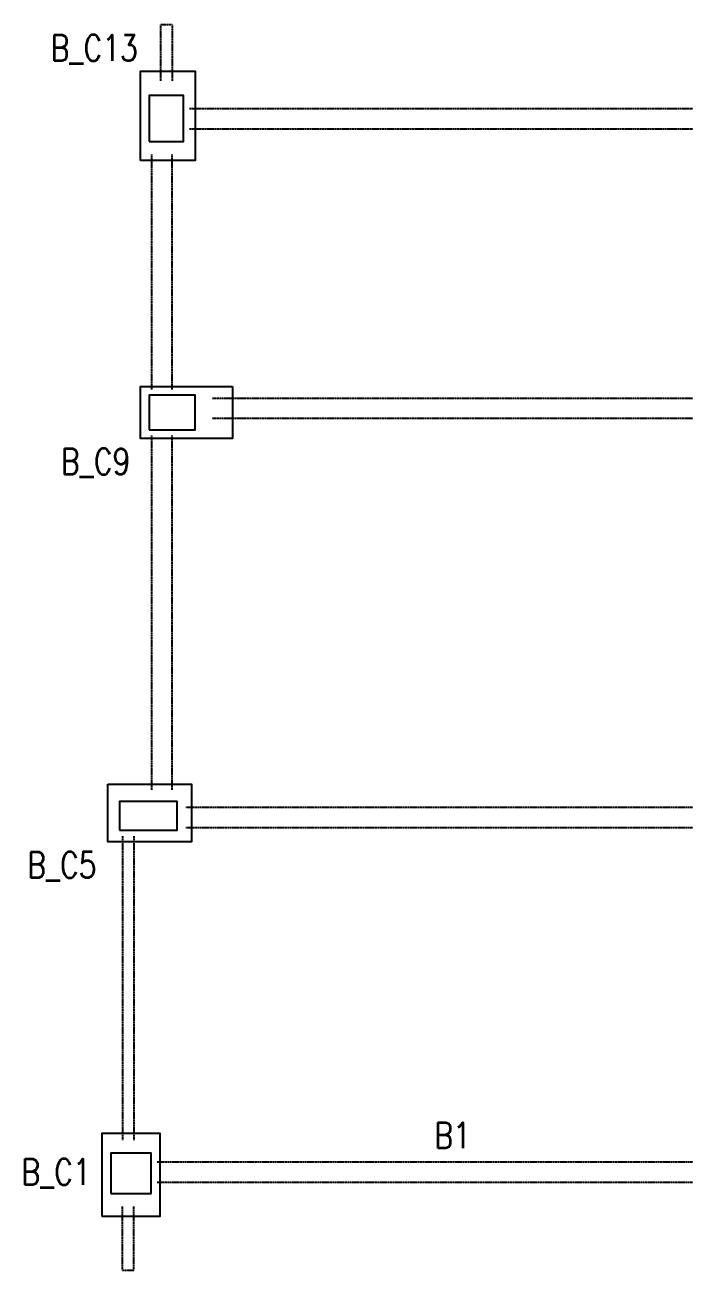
# Model space of a CAD drawing. Header units: millimetres. Extents: x 1453 to 6172, y 54950 to 59013.
# Drawn here: x 2751 to 3894, y 56853 to 59013 of the extents above; entities that cross this region are included whole.
import ezdxf
from ezdxf.enums import TextEntityAlignment as Align

# ---------------------------------------------------------------- set-up
doc = ezdxf.new("R2010")
doc.units = ezdxf.units.MM
doc.linetypes.add('CENTER', pattern=[2, 1.25, -0.25, 0.25, -0.25])
for name, color, linetype in [('TC-COLUMN', 1, 'Continuous'), ('TC-TC', 4, 'Continuous'), ('TC-鋼柱', 11, 'Continuous')]:
    doc.layers.add(name, color=color, linetype=linetype)
doc.layers.add('TC-鋼粱(隱藏)', color=183, linetype='CENTER', plot=False)
doc.styles.add('TXT', font='TXT.shx', dxfattribs={"width": 0.8, "bigfont": 'ae.shx'})

msp = doc.modelspace()

# ---------------------------------------------------------------- linework, layer by layer
at = {"layer": 'TC-COLUMN'}
for points in [[(2951.45, 58778.07), (2951.45, 58933.07), (3046.45, 58933.07), (3046.45, 58778.07)], [(3111.45, 58385.88), (3111.45, 58295.88), (2951.45, 58295.88), (2951.45, 58385.88)], [(2895.35, 57696.07), (3040.35, 57696.07), (3040.35, 57596.07), (2895.35, 57596.07)], [(2885.35, 56946), (2885.35, 57091), (2985.35, 57091), (2985.35, 56946)]]:
    msp.add_lwpolyline(points, close=True, dxfattribs=at)
at = {"layer": 'TC-鋼柱'}
for points in [[(2966.45, 58810.57), (3026.45, 58810.57), (3026.45, 58890.57), (2966.45, 58890.57)], [(2966.45, 58310.88), (3046.45, 58310.88), (3046.45, 58370.88), (2966.45, 58370.88)], [(2915.35, 57616.07), (3015.35, 57616.07), (3015.35, 57666.07), (2915.35, 57666.07)], [(2900.35, 56986), (2970.35, 56986), (2970.35, 57056), (2900.35, 57056)]]:
    msp.add_lwpolyline(points, close=True, dxfattribs=at)
at = {"layer": 'TC-鋼粱(隱藏)'}
for p, q in [((2986.45, 59013.07), (2986.45, 58915.57)), ((3006.45, 59013.07), (2986.45, 59013.07)), ((3006.45, 59013.07), (3006.45, 58915.57)), ((3036.45, 58868.07), (3958.79, 58868.07)), ((3036.45, 58833.07), (3958.79, 58833.07)), ((2971.45, 58380.88), (2971.45, 58788.57)), ((3006.45, 58380.88), (3006.45, 58788.57)), ((3076.46, 58365.88), (3968.85, 58365.88)), ((3076.46, 58330.88), (3968.85, 58330.88)), ((2971.45, 57686.07), (2971.45, 58300.88)), ((3006.45, 57686.07), (3006.45, 58300.88)), ((3030.35, 57656.07), (4001.35, 57656.07)), ((2920.35, 57606.07), (2920.35, 57078.5)), ((2940.35, 57606.07), (2940.35, 57078.5)), ((3030.35, 57621.07), (4001.35, 57621.07)), ((2980.35, 57041.07), (4041.35, 57041.07)), ((2980.35, 57006.07), (4041.35, 57006.07)), ((2920.34, 56853.3), (2920.34, 56963.5)), ((2940.34, 56853.3), (2940.34, 56963.5)), ((2920.34, 56853.3), (2940.34, 56853.3))]:
    msp.add_line(p, q, dxfattribs=at)

# ---------------------------------------------------------------- texts
at = {"layer": 'TC-TC', "style": 'TXT', "width": 0.8}
for s, p in [('B_C13', (2871.45, 58973.07)), ('B_C9', (2873.82, 58255.88)), ('B_C5', (2815.35, 57556.07)), ('B1', (3492.53, 57087.02)), ('B_C1', (2805.35, 57023.5))]:
    msp.add_text(s, height=45, rotation=0, dxfattribs=at).set_placement(p, align=Align.MIDDLE_CENTER)

doc.saveas('drawing.dxf')
